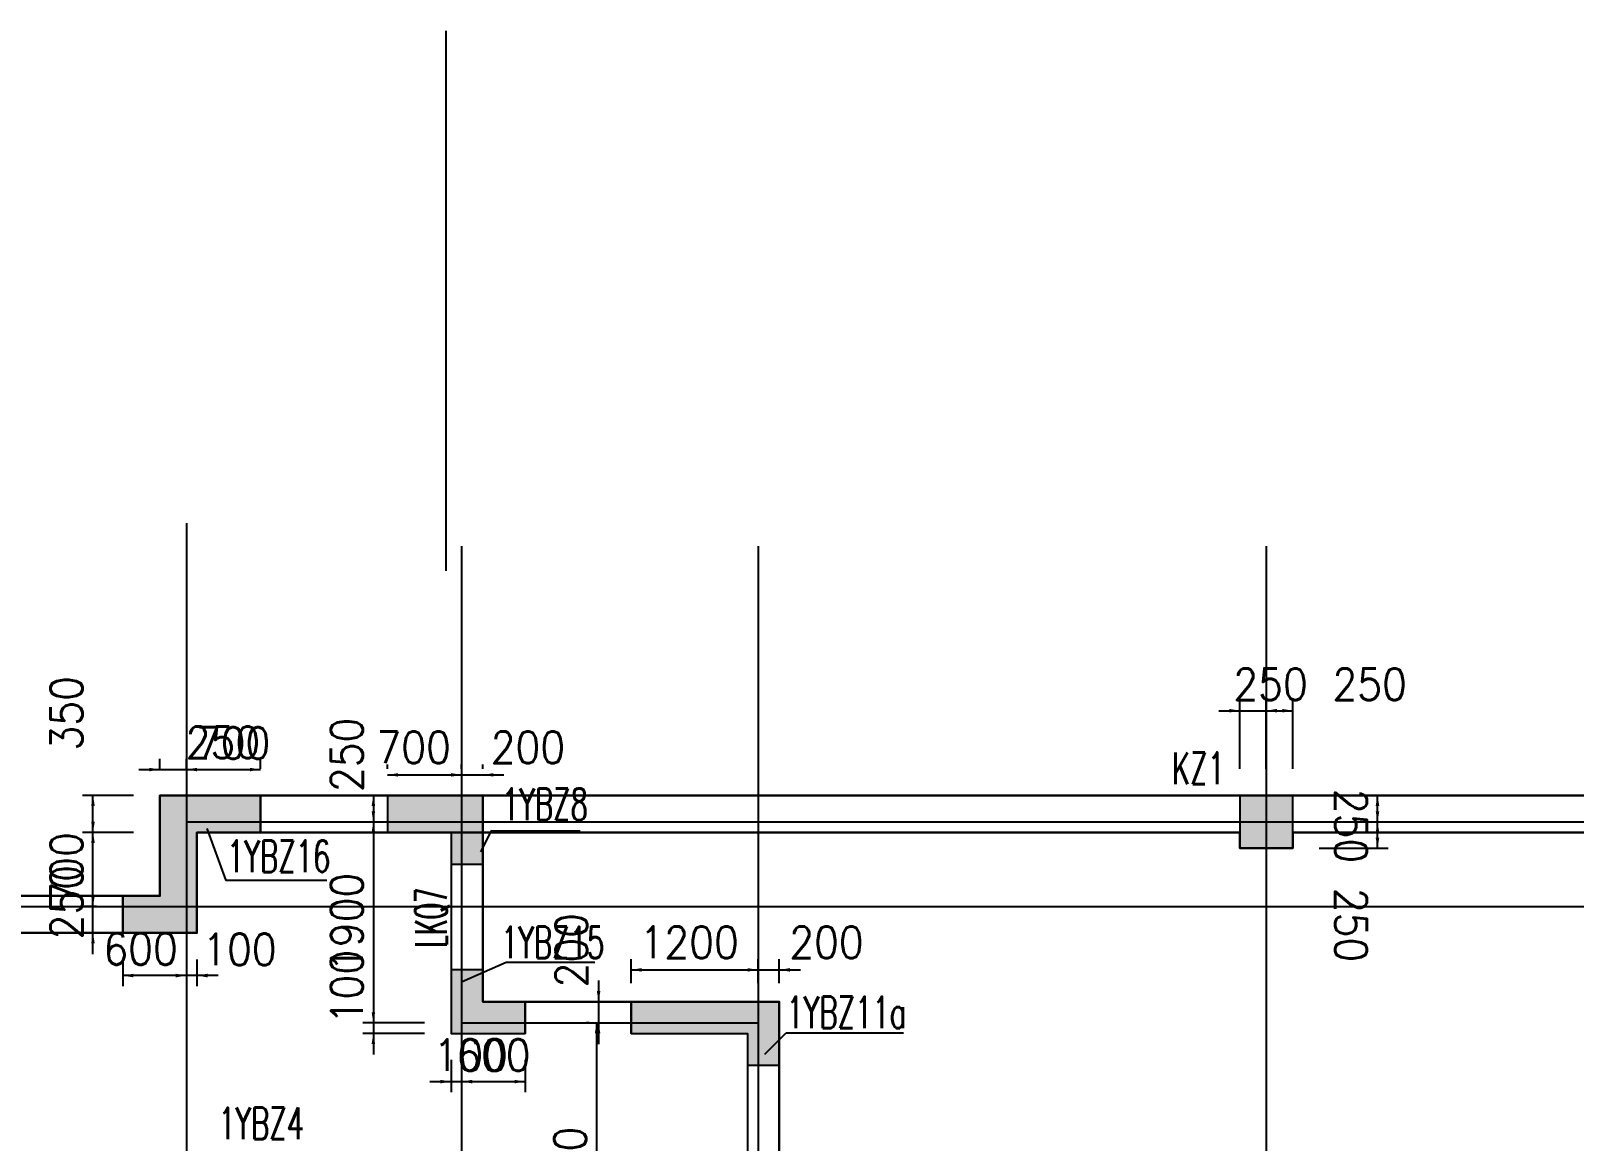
# Model space of a CAD drawing. Extents: x 387171 to 699106, y 11966 to 245688.
# Drawn here: x 606839 to 621415, y 228420 to 238913 of the extents above; entities that cross this region are included whole.
import ezdxf

# ---------------------------------------------------------------- set-up
doc = ezdxf.new("R2010")
doc.units = 0
doc.header["$LTSCALE"] = 100
doc.header["$MEASUREMENT"] = 0
for name, color, linetype in [('b边缘构件', 235, 'Continuous'), ('COLU', 7, 'Continuous'), ('DIM', 3, 'Continuous'), ('DOTE', 253, 'Continuous'), ('HATCH', 254, 'Continuous'), ('NUM', 7, 'Continuous'), ('Q-TEXT', 2, 'Continuous'), ('TEXT', 7, 'Continuous'), ('THIN', 7, 'Continuous'), ('wall-主楼', 2, 'Continuous'), ('Y阴影', 254, 'Continuous'), ('小尺寸', 4, 'Continuous')]:
    doc.layers.add(name, color=color, linetype=linetype)
doc.styles.get("Standard").update_dxf_attribs({"font": 'standard'})
doc.dimstyles.get("Standard").update_dxf_attribs({"dimtxt": 300, "dimasz": 100, "dimexe": 100, "dimexo": 250, "dimgap": 100, "dimtad": 0, "dimtoh": 1, "dimdec": 0, "dimdsep": 46, "dimcen": 0.09, "dimclrt": 7, "dimadec": 0, "dimazin": 0, "dimtfac": 1, "dimtdec": 4, "dimtofl": 0, "dimtmove": 0, "dimatfit": 3, "dimfxl": 1, "dimtolj": 1, "dimtzin": 0, "dimarcsym": 0})

# ---------------------------------------------------------------- blocks, each defined once
blk = doc.blocks.new('*D3965')
at = {"layer": '小尺寸', "color": 0, "linetype": 'ByBlock', "lineweight": -2}
for p, q in [((608308, 230138), (608308, 229885)), ((608408, 230138), (608408, 229885)), ((608608, 229985), (608108, 229985))]:
    blk.add_line(p, q, dxfattribs=at)
for points in [[(608308, 229985), (608208, 229968), (608208, 230002)], [(608408, 229985), (608508, 230002), (608508, 229968)]]:
    blk.add_solid(points, dxfattribs=at)
at = {"layer": '小尺寸', "color": 7, "linetype": 'Continuous', "lineweight": -2, "insert": (608810, 230232), "char_height": 300, "width": 476.67, "attachment_point": 5}
blk.add_mtext('100', dxfattribs=at)
blk = doc.blocks.new('*D3563')
at = {"layer": '小尺寸', "color": 0, "linetype": 'ByBlock', "lineweight": -2}
for p, q in [((607708, 230138), (607708, 229885)), ((608308, 230138), (608308, 229885)), ((608308, 229985), (607708, 229985))]:
    blk.add_line(p, q, dxfattribs=at)
for points in [[(607708, 229985), (607808, 230002), (607808, 229968)], [(608308, 229985), (608208, 229968), (608208, 230002)]]:
    blk.add_solid(points, dxfattribs=at)
at = {"layer": '小尺寸', "color": 7, "linetype": 'Continuous', "lineweight": -2, "insert": (607876, 230237), "char_height": 300, "width": 556.67, "attachment_point": 5}
blk.add_mtext('600', dxfattribs=at)
blk = doc.blocks.new('*D4457')
at = {"layer": '小尺寸', "color": 0, "linetype": 'ByBlock', "lineweight": -2}
for p, q in [((607426, 230188), (607426, 230838)), ((607458, 230638), (607326, 230638)), ((607458, 230388), (607326, 230388))]:
    blk.add_line(p, q, dxfattribs=at)
for points in [[(607426, 230638), (607409, 230738), (607443, 230738)], [(607426, 230388), (607443, 230288), (607409, 230288)]]:
    blk.add_solid(points, dxfattribs=at)
at = {"layer": '小尺寸', "color": 7, "linetype": 'Continuous', "lineweight": -2, "insert": (607176, 230678), "char_height": 300, "width": 566.67, "attachment_point": 5, "rotation": 90}
blk.add_mtext('250', dxfattribs=at)
blk = doc.blocks.new('*D4089')
at = {"layer": '小尺寸', "color": 0, "linetype": 'ByBlock', "lineweight": -2}
for p, q in [((607808, 231338), (607326, 231338)), ((607426, 230638), (607426, 231338)), ((607458, 230638), (607326, 230638))]:
    blk.add_line(p, q, dxfattribs=at)
for points in [[(607426, 231338), (607443, 231238), (607409, 231238)], [(607426, 230638), (607409, 230738), (607443, 230738)]]:
    blk.add_solid(points, dxfattribs=at)
at = {"layer": '小尺寸', "color": 7, "linetype": 'Continuous', "lineweight": -2, "insert": (607176, 230988), "char_height": 300, "width": 566.67, "attachment_point": 5, "rotation": 90}
blk.add_mtext('700', dxfattribs=at)
blk = doc.blocks.new('*D329')
at = {"layer": '小尺寸', "color": 0, "linetype": 'ByBlock', "lineweight": -2}
for p, q in [((607858, 231932), (608508, 231932)), ((608058, 231938), (608058, 232032)), ((608308, 231938), (608308, 232032))]:
    blk.add_line(p, q, dxfattribs=at)
for points in [[(608058, 231932), (607958, 231915), (607958, 231948)], [(608308, 231932), (608408, 231948), (608408, 231915)]]:
    blk.add_solid(points, dxfattribs=at)
at = {"layer": '小尺寸', "color": 7, "linetype": 'Continuous', "lineweight": -2, "insert": (608653, 232189), "char_height": 300, "width": 566.67, "attachment_point": 5}
blk.add_mtext('250', dxfattribs=at)
blk = doc.blocks.new('*D501')
at = {"layer": '小尺寸', "color": 0, "linetype": 'ByBlock', "lineweight": -2}
for p, q in [((608308, 231938), (608308, 232032)), ((608308, 231932), (609008, 231932)), ((609008, 231938), (609008, 232032))]:
    blk.add_line(p, q, dxfattribs=at)
for points in [[(608308, 231932), (608408, 231948), (608408, 231915)], [(609008, 231932), (608908, 231915), (608908, 231948)]]:
    blk.add_solid(points, dxfattribs=at)
at = {"layer": '小尺寸', "color": 7, "linetype": 'Continuous', "lineweight": -2, "insert": (608750, 232182), "char_height": 300, "width": 566.67, "attachment_point": 5}
blk.add_mtext('700', dxfattribs=at)
blk = doc.blocks.new('*D261')
at = {"layer": '小尺寸', "color": 0, "linetype": 'ByBlock', "lineweight": -2}
for p, q in [((610808, 229188), (610808, 228883)), ((610908, 229188), (610908, 228883)), ((610608, 228983), (611108, 228983))]:
    blk.add_line(p, q, dxfattribs=at)
for points in [[(610808, 228983), (610708, 228966), (610708, 228999)], [(610908, 228983), (611008, 228999), (611008, 228966)]]:
    blk.add_solid(points, dxfattribs=at)
at = {"layer": '小尺寸', "color": 7, "linetype": 'Continuous', "lineweight": -2, "insert": (610994, 229233), "char_height": 300, "width": 476.67, "attachment_point": 5}
blk.add_mtext('100', dxfattribs=at)
blk = doc.blocks.new('*D1005')
at = {"layer": '小尺寸', "color": 0, "linetype": 'ByBlock', "lineweight": -2}
for p, q in [((610908, 229188), (610908, 228883)), ((611508, 229188), (611508, 228883)), ((610908, 228983), (611508, 228983))]:
    blk.add_line(p, q, dxfattribs=at)
for points in [[(610908, 228983), (611008, 228999), (611008, 228966)], [(611508, 228983), (611408, 228966), (611408, 228999)]]:
    blk.add_solid(points, dxfattribs=at)
at = {"layer": '小尺寸', "color": 7, "linetype": 'Continuous', "lineweight": -2, "insert": (611208, 229233), "char_height": 300, "width": 556.67, "attachment_point": 5}
blk.add_mtext('600', dxfattribs=at)
blk = doc.blocks.new('*D748')
at = {"layer": '小尺寸', "color": 0, "linetype": 'ByBlock', "lineweight": -2}
for p, q in [((610208, 231938), (610208, 231981)), ((610908, 231938), (610908, 231981)), ((610208, 231881), (610908, 231881))]:
    blk.add_line(p, q, dxfattribs=at)
for points in [[(610208, 231881), (610308, 231898), (610308, 231865)], [(610908, 231881), (610808, 231865), (610808, 231898)]]:
    blk.add_solid(points, dxfattribs=at)
at = {"layer": '小尺寸', "color": 7, "linetype": 'Continuous', "lineweight": -2, "insert": (610455, 232142), "char_height": 300, "width": 566.67, "attachment_point": 5}
blk.add_mtext('700', dxfattribs=at)
blk = doc.blocks.new('*D1526')
at = {"layer": '小尺寸', "color": 0, "linetype": 'ByBlock', "lineweight": -2}
for p, q in [((610908, 231938), (610908, 231981)), ((611108, 231938), (611108, 231981)), ((610708, 231881), (611308, 231881))]:
    blk.add_line(p, q, dxfattribs=at)
for points in [[(610908, 231881), (610808, 231865), (610808, 231898)], [(611108, 231881), (611208, 231898), (611208, 231865)]]:
    blk.add_solid(points, dxfattribs=at)
at = {"layer": '小尺寸', "color": 7, "linetype": 'Continuous', "lineweight": -2, "insert": (611534, 232142), "char_height": 300, "width": 566.67, "attachment_point": 5}
blk.add_mtext('200', dxfattribs=at)
blk = doc.blocks.new('*D1250')
at = {"layer": '小尺寸', "color": 0, "linetype": 'ByBlock', "lineweight": -2}
for p, q in [((612508, 229914), (612508, 230139)), ((612508, 230039), (613708, 230039)), ((613708, 229914), (613708, 230139))]:
    blk.add_line(p, q, dxfattribs=at)
for points in [[(612508, 230039), (612608, 230055), (612608, 230022)], [(613708, 230039), (613608, 230022), (613608, 230055)]]:
    blk.add_solid(points, dxfattribs=at)
at = {"layer": '小尺寸', "color": 7, "linetype": 'Continuous', "lineweight": -2, "insert": (613057, 230299), "char_height": 300, "width": 690, "attachment_point": 5}
blk.add_mtext('1200', dxfattribs=at)
blk = doc.blocks.new('*D2038')
at = {"layer": '小尺寸', "color": 0, "linetype": 'ByBlock', "lineweight": -2}
for p, q in [((613508, 230039), (614108, 230039)), ((613708, 229914), (613708, 230139)), ((613908, 229914), (613908, 230139))]:
    blk.add_line(p, q, dxfattribs=at)
for points in [[(613708, 230039), (613608, 230022), (613608, 230055)], [(613908, 230039), (614008, 230055), (614008, 230022)]]:
    blk.add_solid(points, dxfattribs=at)
at = {"layer": '小尺寸', "color": 7, "linetype": 'Continuous', "lineweight": -2, "insert": (614354, 230299), "char_height": 300, "width": 566.67, "attachment_point": 5}
blk.add_mtext('200', dxfattribs=at)
blk = doc.blocks.new('*D1761')
at = {"layer": '小尺寸', "color": 0, "linetype": 'ByBlock', "lineweight": -2}
for p, q in [((612202, 229938), (612202, 229338)), ((612112, 229738), (612102, 229738)), ((612112, 229538), (612102, 229538))]:
    blk.add_line(p, q, dxfattribs=at)
for points in [[(612202, 229738), (612185, 229838), (612218, 229838)], [(612202, 229538), (612218, 229438), (612185, 229438)]]:
    blk.add_solid(points, dxfattribs=at)
at = {"layer": '小尺寸', "color": 7, "linetype": 'Continuous', "lineweight": -2, "insert": (611945, 230224), "char_height": 300, "width": 566.67, "attachment_point": 5, "rotation": 90}
blk.add_mtext('200', dxfattribs=at)
blk = doc.blocks.new('*D2927')
at = {"layer": '小尺寸', "color": 0, "linetype": 'ByBlock', "lineweight": -2}
for p, q in [((609958, 231688), (609974, 231688)), ((610074, 231688), (610074, 231438)), ((609958, 231438), (609974, 231438))]:
    blk.add_line(p, q, dxfattribs=at)
for points in [[(610074, 231688), (610091, 231588), (610058, 231588)], [(610074, 231438), (610058, 231538), (610091, 231538)]]:
    blk.add_solid(points, dxfattribs=at)
at = {"layer": '小尺寸', "color": 7, "linetype": 'Continuous', "lineweight": -2, "insert": (609824, 232071), "char_height": 300, "width": 566.67, "attachment_point": 5, "rotation": 90}
blk.add_mtext('250', dxfattribs=at)
blk = doc.blocks.new('*D3833')
at = {"layer": '小尺寸', "color": 0, "linetype": 'ByBlock', "lineweight": -2}
for p, q in [((609958, 231438), (609974, 231438)), ((610074, 231438), (610074, 229538)), ((610159, 229538), (609974, 229538))]:
    blk.add_line(p, q, dxfattribs=at)
for points in [[(610074, 231438), (610091, 231338), (610058, 231338)], [(610074, 229538), (610058, 229638), (610091, 229638)]]:
    blk.add_solid(points, dxfattribs=at)
at = {"layer": '小尺寸', "color": 7, "linetype": 'Continuous', "lineweight": -2, "insert": (609824, 230488), "char_height": 300, "width": 685, "attachment_point": 5, "rotation": 90}
blk.add_mtext('1900', dxfattribs=at)
blk = doc.blocks.new('*D4027')
at = {"layer": '小尺寸', "color": 0, "linetype": 'ByBlock', "lineweight": -2}
for p, q in [((610074, 229738), (610074, 229238)), ((610558, 229538), (609974, 229538)), ((610558, 229438), (609974, 229438))]:
    blk.add_line(p, q, dxfattribs=at)
for points in [[(610074, 229538), (610058, 229638), (610091, 229638)], [(610074, 229438), (610091, 229338), (610058, 229338)]]:
    blk.add_solid(points, dxfattribs=at)
at = {"layer": '小尺寸', "color": 7, "linetype": 'Continuous', "lineweight": -2, "insert": (609824, 229876), "char_height": 300, "width": 476.67, "attachment_point": 5, "rotation": 90}
blk.add_mtext('100', dxfattribs=at)
blk = doc.blocks.new('*D876')
at = {"layer": '小尺寸', "color": 0, "linetype": 'ByBlock', "lineweight": -2}
for p, q in [((612112, 229538), (612083, 229538)), ((612183, 229538), (612183, 226639)), ((612112, 226639), (612083, 226639))]:
    blk.add_line(p, q, dxfattribs=at)
for points in [[(612183, 229538), (612200, 229438), (612166, 229438)], [(612183, 226639), (612166, 226739), (612200, 226739)]]:
    blk.add_solid(points, dxfattribs=at)
at = {"layer": '小尺寸', "color": 7, "linetype": 'Continuous', "lineweight": -2, "insert": (611933, 228088), "char_height": 300, "width": 775, "attachment_point": 5, "rotation": 90}
blk.add_mtext('2900', dxfattribs=at)
blk = doc.blocks.new('*D3449')
at = {"layer": '小尺寸', "color": 0, "linetype": 'ByBlock', "lineweight": -2}
for p, q in [((607808, 231688), (607326, 231688)), ((607426, 231338), (607426, 231688)), ((607808, 231338), (607326, 231338))]:
    blk.add_line(p, q, dxfattribs=at)
for points in [[(607426, 231688), (607443, 231588), (607409, 231588)], [(607426, 231338), (607409, 231438), (607443, 231438)]]:
    blk.add_solid(points, dxfattribs=at)
at = {"layer": '小尺寸', "color": 7, "linetype": 'Continuous', "lineweight": -2, "insert": (607176, 232464), "char_height": 300, "width": 566.67, "attachment_point": 5, "rotation": 90}
blk.add_mtext('350', dxfattribs=at)
blk = doc.blocks.new('*D1719')
at = {"layer": 'DIM', "color": 0, "linetype": 'ByBlock', "lineweight": -2}
for p, q in [((618058, 232488), (618708, 232488)), ((618258, 231938), (618258, 232588)), ((618508, 231938), (618508, 232588))]:
    blk.add_line(p, q, dxfattribs=at)
for points in [[(618258, 232488), (618158, 232471), (618158, 232505)], [(618508, 232488), (618608, 232505), (618608, 232471)]]:
    blk.add_solid(points, dxfattribs=at)
at = {"layer": 'DIM', "color": 7, "linetype": 'Continuous', "lineweight": -2, "insert": (618548, 232738), "char_height": 300, "width": 566.67, "attachment_point": 5}
blk.add_mtext('250', dxfattribs=at)
blk = doc.blocks.new('*D2498')
at = {"layer": 'DIM', "color": 0, "linetype": 'ByBlock', "lineweight": -2}
for p, q in [((618508, 231938), (618508, 232588)), ((618508, 232488), (618758, 232488)), ((618758, 231938), (618758, 232588))]:
    blk.add_line(p, q, dxfattribs=at)
for points in [[(618508, 232488), (618608, 232505), (618608, 232471)], [(618758, 232488), (618658, 232471), (618658, 232505)]]:
    blk.add_solid(points, dxfattribs=at)
at = {"layer": 'DIM', "color": 7, "linetype": 'Continuous', "lineweight": -2, "insert": (619484, 232738), "char_height": 300, "width": 566.67, "attachment_point": 5}
blk.add_mtext('250', dxfattribs=at)
blk = doc.blocks.new('*D2682')
at = {"layer": 'DIM', "color": 0, "linetype": 'ByBlock', "lineweight": -2}
for p, q in [((619008, 231438), (619658, 231438)), ((619558, 231188), (619558, 231438)), ((619008, 231188), (619658, 231188))]:
    blk.add_line(p, q, dxfattribs=at)
for points in [[(619558, 231438), (619575, 231338), (619541, 231338)], [(619558, 231188), (619541, 231288), (619575, 231288)]]:
    blk.add_solid(points, dxfattribs=at)
at = {"layer": 'DIM', "color": 7, "linetype": 'Continuous', "lineweight": -2, "insert": (619308, 230462), "char_height": 300, "width": 566.67, "attachment_point": 5, "rotation": 270}
blk.add_mtext('250', dxfattribs=at)
blk = doc.blocks.new('*D2447')
at = {"layer": 'DIM', "color": 0, "linetype": 'ByBlock', "lineweight": -2}
for p, q in [((619008, 231688), (619658, 231688)), ((619558, 231438), (619558, 231688)), ((619008, 231438), (619658, 231438))]:
    blk.add_line(p, q, dxfattribs=at)
for points in [[(619558, 231688), (619575, 231588), (619541, 231588)], [(619558, 231438), (619541, 231538), (619575, 231538)]]:
    blk.add_solid(points, dxfattribs=at)
at = {"layer": 'DIM', "color": 7, "linetype": 'Continuous', "lineweight": -2, "insert": (619308, 231398), "char_height": 300, "width": 566.67, "attachment_point": 5, "rotation": 270}
blk.add_mtext('250', dxfattribs=at)

msp = doc.modelspace()

# ---------------------------------------------------------------- hatches: boundary and pattern name
at = {"layer": 'HATCH'}
msp.add_hatch(color=256, dxfattribs=at).paths.add_polyline_path([(618258.1, 231187.9), (618758.1, 231187.9), (618758.1, 231687.9), (618258.1, 231687.9)], flags=0)
at = {"layer": 'Y阴影'}
for points in [[(607708.1, 230737.9), (607708.1, 230387.9), (608408.1, 230387.9), (608408.1, 231337.9), (609008.1, 231337.9), (609008.1, 231687.9), (608058.1, 231687.9), (608058.1, 230737.9)], [(610208.1, 231687.9), (610208.1, 231337.9), (610808.1, 231337.9), (610808.1, 231037.9), (611108.1, 231037.9), (611108.1, 231687.9)], [(610808.1, 230037.9), (610808.1, 229437.9), (611508.1, 229437.9), (611508.1, 229737.9), (611108.1, 229737.9), (611108.1, 230037.9)], [(612508.1, 229737.9), (612508.1, 229437.9), (613608.1, 229437.9), (613608.1, 229137.9), (613908.1, 229137.9), (613908.1, 229737.9)]]:
    msp.add_hatch(color=256, dxfattribs=at).paths.add_polyline_path(points, flags=0)

# ---------------------------------------------------------------- linework, layer by layer
at = {"color": 6, "lineweight": 30}
for points in [[(476181.3, 232428.8), (494258.1, 233154.4), (494258.1, 231537.9), (540808.1, 231537.9), (540808.1, 232387.9), (590208.1, 232387.9), (590208.1, 232187.9), (593108.1, 232187.9), (593108.1, 230737.9), (608058.1, 230737.9), (608058.1, 231687.9), (648158.1, 231687.9), (648158.1, 230737.9), (657058.1, 230737.9), (657158.1, 196187.9), (658248.2, 196187.9), (663075.9, 83077.9), (659946, 47787.8), (654318.1, 48286.9), (653832.2, 42808.4), (496133.5, 56794.9), (482757.4, 68610.1), (476181.3, 232428.8)], [(631456.8, 231337.9), (631456.8, 231687.9), (611108.1, 231687.9), (611108.1, 231337.9), (612693.4, 231337.9), (613458.1, 231337.9), (613708.1, 231337.9), (614953, 231337.9), (618258.1, 231337.9), (618258.1, 231187.9), (618758.1, 231187.9), (618758.1, 231337.9), (623058.1, 231337.9), (623058.1, 231187.9), (623558.1, 231187.9), (623558.1, 231337.9), (631458.1, 231337.9)]]:
    msp.add_lwpolyline(points, dxfattribs=at)
at = {"color": 1, "lineweight": 30}
for points in [[(652208.1, 230737.9), (648158.1, 230737.9), (648158.1, 231687.9), (645108.1, 231687.9), (645108.1, 229737.9), (642408.1, 229737.9), (642408.1, 225337.9), (631758.1, 225337.9), (631758.1, 229237.9), (624358.1, 229237.9), (624358.1, 226837.9), (623608.1, 226837.9), (623608.1, 225337.9), (613908.1, 225337.9), (613908.1, 229737.9), (611108.1, 229737.9), (611108.1, 231687.9), (608058.1, 231687.9), (608058.1, 230737.9), (604008.1, 230737.9)], [(604008.1, 230737.9), (608058.1, 230737.9), (608058.1, 231687.9), (611108.1, 231687.9), (611108.1, 231338), (608408.1, 231337.9), (608408.1, 230387.9), (604008.1, 230388.1), (604008.1, 230737.9)]]:
    msp.add_lwpolyline(points, dxfattribs=at)
at = {"layer": 'b边缘构件'}
for points in [[(607708.1, 230737.9), (607708.1, 230387.9), (608408.1, 230387.9), (608408.1, 231337.9), (609008.1, 231337.9), (609008.1, 231687.9), (608058.1, 231687.9), (608058.1, 230737.9), (607708.1, 230737.9)], [(608058.1, 231687.9), (609008.1, 231687.9)], [(608058.1, 230737.9), (608058.1, 231687.9)], [(609008.1, 231687.9), (609008.1, 231337.9)], [(610208.1, 231687.9), (610208.1, 231337.9), (610808.1, 231337.9), (610808.1, 231037.9), (611108.1, 231037.9), (611108.1, 231687.9), (610208.1, 231687.9)], [(608408.1, 231337.9), (609008.1, 231337.9)], [(608408.1, 230387.9), (608408.1, 231337.9)], [(607708.1, 230737.9), (608058.1, 230737.9)], [(607708.1, 230387.9), (607708.1, 230737.9)], [(607708.1, 230387.9), (608408.1, 230387.9)], [(610808.1, 230037.9), (610808.1, 229437.9), (611508.1, 229437.9), (611508.1, 229737.9), (611108.1, 229737.9), (611108.1, 230037.9), (610808.1, 230037.9)], [(611108.1, 229737.9), (611508.1, 229737.9)], [(611508.1, 229737.9), (611508.1, 229437.9)], [(612508.1, 229737.9), (613908.1, 229737.9)], [(612508.1, 229437.9), (612508.1, 229737.9)], [(612508.1, 229737.9), (612508.1, 229437.9), (613608.1, 229437.9), (613608.1, 229137.9), (613908.1, 229137.9), (613908.1, 229737.9), (612508.1, 229737.9)], [(610808.1, 229437.9), (611508.1, 229437.9)], [(612508.1, 229437.9), (613608.1, 229437.9)]]:
    msp.add_lwpolyline(points, dxfattribs=at)
at = {"layer": 'COLU'}
msp.add_lwpolyline([(618258.1, 231187.9), (618758.1, 231187.9), (618758.1, 231687.9), (618258.1, 231687.9)], close=True, dxfattribs=at)
at = {"layer": 'DOTE'}
for p, q in [((610758.1, 238913.1), (610758.1, 233811.1)), ((608308.1, 234260.7), (608308.1, 225237.9)), ((610908.1, 234041.4), (610908.1, 225237.9)), ((613708.1, 234041.4), (613708.1, 216247.2)), ((618508.1, 234041.4), (618508.1, 216247.2)), ((608308.1, 231437.9), (664810.3, 231437.9)), ((590108.1, 230637.9), (664810.3, 230637.9)), ((610908.1, 229537.9), (613708.1, 229537.9))]:
    msp.add_line(p, q, dxfattribs=at)
at = {"layer": 'THIN', "color": 200}
for p, q in [((608501.8, 231376.2), (608681.9, 230883.9)), ((609634.7, 230883.9), (608681.9, 230883.9)), ((613771.3, 229241.8), (613971.3, 229441.8)), ((615080.3, 229441.8), (613971.3, 229441.8))]:
    msp.add_line(p, q, dxfattribs=at)
for points in [[(611088.8, 231154.2), (611188.8, 231354.2), (612028.8, 231354.2)], [(610908.1, 229926.6), (611327.2, 230112.8), (612167.2, 230112.8)]]:
    msp.add_lwpolyline(points, dxfattribs=at)
at = {"layer": 'wall-主楼'}
for points in [[(608058.1, 230737.9), (607708.1, 230737.9), (607708.1, 230387.9), (608408.1, 230387.9), (608408.1, 231337.9), (609008.1, 231337.9), (609008.1, 231687.9), (608058.1, 231687.9)], [(611508.1, 229437.9), (611508.1, 229737.9), (611108.1, 229737.9), (611108.1, 231687.9), (610208.1, 231687.9), (610208.1, 231337.9), (610808.1, 231337.9), (610808.1, 229437.9)], [(613908.1, 226437.9), (613908.1, 229737.9), (612508.1, 229737.9), (612508.1, 229437.9), (613608.1, 229437.9), (613608.1, 226737.9), (612708.1, 226737.9), (612708.1, 226437.9)]]:
    msp.add_lwpolyline(points, close=True, dxfattribs=at)

# ---------------------------------------------------------------- texts
at = {"layer": 'NUM', "color": 200, "width": 0.7}
msp.add_text('KZ1', height=300, dxfattribs=at).set_placement((617616.6, 231794))
at = {"layer": 'Q-TEXT', "color": 3, "width": 0.6}
msp.add_text('LKQ7', height=300, rotation=90, dxfattribs=at).set_placement((610768.1, 230249.3))
at = {"layer": 'TEXT', "color": 200, "width": 0.7}
for s, p in [('1YBZ8', (611288.8, 231454.2)), ('1YBZ16', (608692.2, 230962.7)), ('1YBZ15', (611279.9, 230148.2)), ('1YBZ11a', (613975.4, 229487)), ('1YBZ4', (608608.1, 228437.9))]:
    msp.add_text(s, height=300, dxfattribs=at).set_placement(p)

# ---------------------------------------------------------------- dimensions: what is measured, and where the dimension line sits
at = {"layer": 'DIM', "color": 200}
for p1, p2, distance, picture, middle in [((618258.1, 231687.9), (618508.1, 231687.9), 800, '*D1719', (618040, 232737.9)), ((618508.1, 231687.9), (618758.1, 231687.9), 800, '*D2498', (618976.1, 232737.9)), ((618758.1, 231437.9), (618758.1, 231687.9), -800, '*D2447', (619308.1, 231906)), ((618758.1, 231187.9), (618758.1, 231437.9), -800, '*D2682', (619308.1, 230969.9))]:
    dim = msp.add_aligned_dim(p1=p1, p2=p2, distance=distance, dimstyle='Standard', dxfattribs=at)
    dim.commit()
    dim.dimension.update_dxf_attribs({"geometry": picture, "text_midpoint": middle})
at = {"layer": '小尺寸'}
for base, p1, p2, picture, middle in [((607425.9, 231687.9), (608058.1, 231337.9), (608058.1, 231687.9), '*D3449', (607175.9, 231906)), ((610074.2, 231437.7), (610208.1, 231687.9), (610208.1, 231437.7), '*D2927', (609824.2, 231562.8)), ((607425.9, 231337.9), (607708.1, 230637.8), (608058.1, 231337.9), '*D4089', (607175.9, 230987.9)), ((610074.2, 229537.9), (610208.1, 231437.7), (610409.3, 229537.9), '*D3833', (609824.2, 230487.8)), ((607425.9, 230637.8), (607708.1, 230387.9), (607708.1, 230637.8), '*D4457', (607175.9, 230169.9)), ((612201.7, 229537.9), (612361.6, 229737.9), (612361.6, 229537.9), '*D1761', (611944.6, 229741)), ((610074.2, 229437.9), (610808.1, 229537.9), (610808.1, 229437.9), '*D4027', (609824.2, 229487.9))]:
    dim = msp.add_linear_dim(base=base, p1=p1, p2=p2, angle=90, dimstyle='Standard', dxfattribs=at)
    dim.commit()
    dim.dimension.update_dxf_attribs({"geometry": picture, "text_midpoint": middle})
for base, p1, p2, picture, middle in [((608308.1, 231931.7), (608058.1, 231687.9), (608308.1, 231687.9), '*D329', (608144.9, 232189)), ((609008.1, 231931.7), (608308.1, 231687.9), (609008.1, 231687.9), '*D501', (608750.3, 232181.8)), ((610908.1, 231881.3), (610208.1, 231687.9), (610908.1, 231687.9), '*D748', (610455.2, 232141.8)), ((611108.1, 231881.3), (610908.1, 231687.9), (611108.1, 231687.9), '*D1526', (611051.2, 232141.8)), ((613708.1, 230038.6), (612508.1, 229663.6), (613708.1, 229663.6), '*D1250', (613057.5, 230299.3)), ((613908.1, 230038.6), (613708.1, 229663.6), (613908.1, 229663.6), '*D2038', (613870.5, 230299.3)), ((607708.1, 229985.1), (608308.1, 230387.9), (607708.1, 230387.9), '*D3563', (607876.5, 230237)), ((608308.1, 229985.1), (608408.1, 230387.9), (608308.1, 230387.9), '*D3965', (608421.5, 230232.3)), ((610908.1, 228982.6), (610808.1, 229437.9), (610908.1, 229437.9), '*D261', (610606.1, 229232.6)), ((611508.1, 228982.6), (610908.1, 229437.9), (611508.1, 229437.9), '*D1005', (611208.1, 229232.6))]:
    dim = msp.add_linear_dim(base=base, p1=p1, p2=p2, dimstyle='Standard', dxfattribs=at)
    dim.commit()
    dim.dimension.update_dxf_attribs({"geometry": picture, "text_midpoint": middle})
dim = msp.add_linear_dim(base=(612183.1, 226639), p1=(612361.6, 229537.9), p2=(612361.6, 226639), angle=90, text='2900', dimstyle='Standard', dxfattribs=at)
dim.commit()
dim.dimension.update_dxf_attribs({"geometry": '*D876', "text_midpoint": (611933.1, 228088.5)})

doc.saveas('drawing.dxf')
